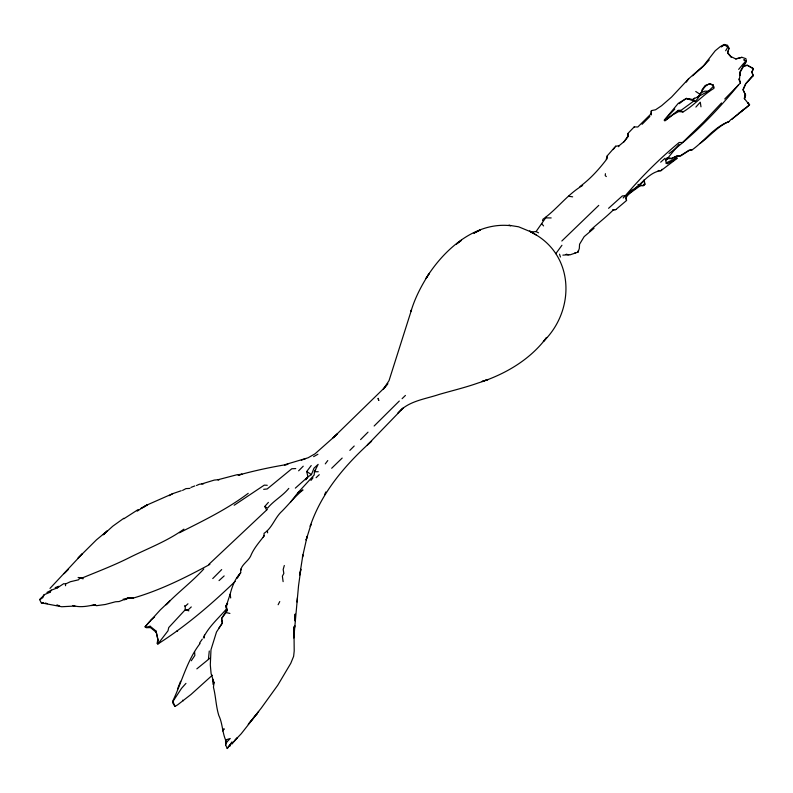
<?xml version="1.0" encoding="UTF-8"?>
<svg xmlns="http://www.w3.org/2000/svg" width="793" height="793" viewBox="0 0 793 793"><rect width="100%" height="100%" fill="white"/><g stroke="black" fill="none" stroke-linecap="round" stroke-linejoin="round"><path stroke-width="1.19" d="M227.234 748.523L232.012 742.109L227.234 748.523L225.628 744.924L226.649 742.189C222.139 733.763 222.922 724.009 218.799 715.455C215.924 706.186 215.835 696.393 213.436 687.194L214.041 682.892L211.116 673.683L210.304 664.861L210.988 649.685L216.499 632.011L222.327 623.1L221.584 618.54L226.729 610.134L226.57 606.605L225.727 605.832L227.611 603.314L225.985 606.823L226.729 610.134L226.025 612.553L221.584 618.54L222.327 623.1L218.828 628.234M230.694 597.962L230.129 594.225C232.141 586.324 235.035 578.761 240.695 572.724C239.664 565.558 247.832 561.94 250.638 556.091C253.591 548.617 259.103 542.392 264.019 536.078L264.039 533.362C272.445 527.791 274.784 517.571 282.11 511.079C289.078 504.031 295.244 496.121 302.995 489.945L297.97 492.651L290.436 502.276M753.35 69.07L751.883 71.806L753.053 75.216L745.797 83.582L742.962 89.579L745.301 94.694L744.439 98.798L745.648 95.071L743.14 89.936L745.628 84.018L753.142 75.85L751.893 72.153L753.35 68.624L747.274 65.264L743.368 65.76L743.884 66.503M65.522 585.73L65.581 583.965L70.319 581.745L78.527 579.812L80.123 577.77L82.74 577.76C97.985 571.456 113.508 565.548 128.347 558.133C147.092 548.647 166.996 541.46 183.897 529.149M401.288 409.812L403.072 408.117L367.357 445.022L371.659 441.057C345.302 464.817 321.69 492.195 310.172 526.294L311.044 524.272L306.108 540.102L307.159 536.266L302.44 557.281L302.906 554.931L299.764 574.984L300.834 569.245L298.535 585.769L293.797 637.968M731.404 57.483L727.528 52.992L728.985 48.214L727.478 45.221L724.178 44.477L720.103 46.767L715.246 50.742L703.639 65.621L688.641 78.775L671.582 97.053L661.62 105.697L655.583 109.771L651.529 110.604L651.241 113.677L637.78 127.009L634.231 126.87L627.669 133.72L627.511 137.11L623.506 142.304M293.836 637.086L293.945 626.777L294.203 650.994L293.628 656.336L290.783 663.315L277.778 685.192L261.095 708.318L248.933 723.543M627.669 133.72L628.314 136.049L624.468 141.253L619.105 145.734L615.646 146.229L607.289 155.785L607.081 158.699C599.24 169.038 590.438 178.841 579.941 186.563M627.759 133.898L627.511 137.11L628.314 136.049M295.333 488.131L307.664 477.118L305.701 479.805L307.922 476.871L311.441 474.611L313.988 468.177L318.152 464.361L314.424 471.716L314.157 475.037L297.97 492.651M204.435 635.074L204.158 638.048L203.424 637.701C208.757 626.569 218.63 618.134 226.57 608.865M605.416 173.697L605.228 175.6L606.328 176.571M196.842 668.866L208.41 659.429L209.273 651.003M296.988 601.986L297.434 597.674M200.054 643.51C186.781 660.728 181.944 682.039 172.676 701.28L172.696 702.876L174.966 706.434L177.622 704.848L190.984 694.49L212.336 675.22M634.152 127.485L634.231 126.87M235.154 581.398C211.285 604.484 185.731 626.242 157.886 643.995L157.202 643.242L157.817 639.396L156.003 631.04L150.115 626.232L145.962 627.332L145.04 626.728L160.355 609.847L169.801 600.916L166.005 604.811C178.058 592.302 192.035 581.814 203.801 568.977M722.026 46.321L724.178 44.477L728.985 48.214L727.687 52.665L730.958 56.581L735.775 58.95L741.881 57.324L745.945 58.662L746.342 61.586L740.117 72.332L739.463 79.459L740.464 82.968L724.752 98.996M284.31 565.488L283.18 569.503L283.844 573.438L282.377 576.164L283.121 581.636M606.278 159.314L607.289 155.785M157.668 642.657L158.253 640.754L156.003 631.04M230.129 594.225L225.985 606.823L226.57 606.605M542.541 220.553L542.997 219.195C557.122 209.144 567.54 194.255 582.637 185.473M562.852 255.138L568.75 254.692L566.014 254.365L569.899 254.89L578.047 252.115L579.306 248.437L579.574 244.214L584.163 236.631L594.036 228.265M180.596 681.286L177.463 689.186M745.301 94.694L744.26 98.441L749.484 104.993L747.888 102.723L749.484 104.993L731.414 119.525L746.332 107.442L738.65 113.429M615.408 146.834L615.646 146.229M230.555 744.221L229.93 746.243L228.374 746.56M314.524 472.251L315.644 469.585M688.641 78.775L686.322 82.095M65.581 583.965L63.727 583.668L57.225 587.93L51.317 590.161L49.989 592.292L44.17 594.7L42.852 597.644L39.65 599.587L41.325 603.017L43.318 602.819M324.634 494.584L325.854 491.947M397.739 413.193C408.147 400.941 424.79 399.276 439.124 394.438C452.089 390.671 465.263 387.559 478.001 383.039C504.477 374.643 529.873 360.062 546.664 337.451L543.354 341.505C576.035 309.676 574.449 253.225 530.824 232.042L536.058 231.556L546.288 216.985M278.135 604.732L279.76 601.56M263.187 537.367L264.218 535.434M725.654 50.752L727.706 47.332M174.966 706.434L172.933 701.478L181.518 688.364L185.949 683.388M618.481 146.705L619.105 145.734M627.293 195.068L640.268 185.75L643.232 185.661L644.927 184.135L644.184 180.031C639.396 187.158 630.594 190.092 626.103 197.626L626.559 200.5L615.824 209.57L613.584 209.659C606.209 217.064 597.426 223.745 589.576 230.951M240.695 572.724L237.107 578.127L239.228 575.004M222.694 730.968L224.151 728.797L222.704 730.512M191.262 660.787L194.84 655.494L194.592 651.787M555.794 253.701L561.94 245.285M199.489 643.182L202.304 639.099M741.881 57.324L735.775 58.95M701.785 90.214L705.116 85.525L709.953 83.82L713.254 85.02L713.928 88.38C702.707 95.101 694.133 105.34 682.942 111.991L678.778 111.496L672.9 114.787L664.891 120.744L664.296 120.169L678.203 103.427L683.051 100.374L686.361 98.391L695.104 101.415C701.181 96.508 701.498 86.655 709.507 83.82L709.953 83.82M258.627 711.519L256.664 714.196M693.151 99.819L694.43 98.084M325.289 463.865L327.777 460.564M307.922 476.871L306.713 471.508L311.213 465.56M709.249 59.961L703.143 66.473L692.586 75.801M157.886 643.995L167.987 630.812L168.75 627.541L185.235 609.758L185.225 606.348L187.951 603.79M40.156 599.528L44.17 594.7M310.955 480.419L313.017 477.802M150.085 621.038L145.129 626.906L146.308 627.709L150.551 627.59L156.271 632.378M697.751 97.291L701.062 92.741L704.888 91.155L708.446 91.185L713.462 86.328L711.955 84.702L709.507 83.82M662.115 169.276L660.965 170.664C649.001 172.19 642.211 184.055 632.418 190.062M738.65 69.388L743.011 64.124L745.816 61.299L746.342 61.586L743.794 59.733L745.816 61.299L740.008 71.806L740.166 75.335M231.933 744.062L237.186 737.886L233.945 741.405M613.098 149.59L614.634 147.756M738.412 85.02C717.734 110.227 695.065 133.997 669.014 153.535M49.989 588.406L82.343 553.811L77.734 558.431M678.996 144.326L665.575 160.85L667.25 163.834L672.979 160.87L676.816 157.827L665.733 163.11M248.229 724.376L257.13 713.551L241.221 733.753L234.619 740.672M674.803 109.087L664.296 120.169M266.597 509.929L264.753 506.479L268.401 502.375M721.511 102.961L703.708 121.904L682.515 142.522L679.125 142.512C659.607 158.699 641.616 176.522 625.34 195.722L622.356 195.921L608.578 208.311M695.887 107.075L700.298 102.198L700.982 106.817M78.378 557.796L96.439 539.855L107.224 530.943L103.328 534.769L112.784 526.185L123.827 518.265M649.854 116.502L642.082 124.303M331.682 468.247L342.179 458.067M226.649 742.189L230.248 738.491L225.549 739.978L225.628 744.924M64.867 572.774L68.515 569.106L63.916 573.726M55.213 587.613L58.662 586.314M72.897 605.515C79.647 607.686 87.091 606.358 93.961 604.89L96.587 605.683L105.429 604.464L115.461 601.778L119.109 601.54L128.724 597.734L133.472 598.011C160.295 590.21 185.384 577.691 209.887 564.378M298.624 470.814L303.233 466.195M201.888 483.879L214.288 480.082L219.255 479.596L217.837 479.775L236.78 474.799L242.093 474.234L238.178 475.185C254.494 470.675 271.226 467.067 287.829 464.361L284.489 464.817L308.1 457.779L315.019 453.814L333.556 437.379L383.852 388.362L387.856 383.624L383.227 389.343L389.026 380.65L411.537 309.776L411.012 311.272C415.026 297.752 421.698 285.113 429.32 273.307L426.049 278.393C443.604 249.874 475.076 221.564 510.712 225.708L508.819 225.242L518.582 226.788L531.796 232.24M208.658 564.557L267.32 509.393M212.742 578.563L221.693 569.582M349.852 450.374L354.203 446.013M360.587 439.6L368.011 432.155M374.147 426L399.295 401.04M643.143 185.473L644.927 184.135L643.232 185.661L637.968 184.422M728.598 121.894L730.898 119.584M39.65 599.587L41.761 597.476M288.791 488.399C282.576 496.021 273.714 500.651 267.538 508.184L264.753 506.479M402.11 398.671L405.421 395.439M598.765 205.377L561.831 241.003M631.674 190.171L626.648 195.028L625.935 198.438L626.559 200.5M316.1 477.683L319.272 474.68M188.04 609.995L188.823 610.818L185.235 609.758L188.04 609.995L191.272 606.932M623.149 198.002L625.34 195.722M219.046 580.595L224.161 575.916M746.491 107.451L749.653 104.557M333.556 437.379L337.54 433.741L332.683 438.162M660.668 162.188L665.01 158.273M693.389 101.345L681.217 110.217L678.084 110.396L664.891 120.744M665.307 159.611L667.121 158.005L671.612 158.541L676.548 156.112L680.681 155.924L689.117 150.511L692.339 149.718C704.759 140.817 714.334 126.86 728.856 121.636C717.625 126.345 709.695 136.465 699.922 143.543M133.472 598.011L127.851 598.428L124.63 599.677L125.324 599.072M150.848 620.086L154.605 616.904M57.225 587.93L58.91 586.513M208.41 659.429L210.125 658.031M123.867 518.761L138.141 509.572M679.254 103.675L683.06 100.711M721.352 46.956L724.257 44.765M248.239 493.305C227.006 509.354 203.028 520.823 179.476 532.767M673.039 160.592L676.399 157.609M676.816 157.827L676.825 158.62L660.965 170.664L658.15 170.535M137.209 511.148L145.714 505.577L172.805 493.623L181.25 490.728M234.173 505.25L264.267 485.138L267.261 485.286M665.515 160.047L667.468 158.729L671.612 158.541L667.121 158.005L667.468 158.729L665.654 159.859M708.446 91.185L692.735 99.472L686.451 98.57L683.913 100.176M671.265 158.62L676.528 156.221L680.255 155.815L689.107 150.174L692.339 149.718M142.651 507.758L147.359 504.913L140.916 508.323M169.147 495.675L172.805 493.623M313.641 456.639L317.904 454.26M182.568 490.401L185.968 488.607L189.953 488.399M613.584 209.659L612.692 210.095L615.824 209.57M124.63 599.677L126.176 598.943M196.495 485.514L199.39 484.236L203.623 483.77M190.915 487.427L194.84 485.921M745.014 66.087L747.274 65.264L753.35 68.624M301.34 460.168L305.592 458.691M125.581 598.824L128.724 597.734M51.317 590.161L46.965 592.44L49.989 592.292M91.314 605.574L95.725 605.019L93.961 604.89M574.707 253.026L575.212 252.967M263.673 489.331L267.172 488.974L291.824 468.732L295.739 468.584M43.486 602.799L41.831 602.958L61.715 606.744L74.889 606.04M314.424 471.716L318.261 471.736M545.842 217.887L551.175 217.936M572.655 196.842L568.502 196.238M123.202 599.141L125.066 599.33M78.11 577.443L83.106 578.821L82.74 577.76M690.515 99.452L686.361 98.391M226.025 612.553L229.92 613.415M711.955 84.702L713.254 85.02M45.31 603.037L47.312 603.661M56.947 604.871L59.584 606.011M536.058 231.556L538.566 232.835M534.333 233.667L529.615 231.021L536.068 234.887M695.739 91.473L699.426 93.891M306.713 471.508L311.441 474.611M682.942 111.991L682.079 111.327L678.778 111.496L678.084 110.396M184.472 605.753L185.225 606.348M177.067 630.861L177.573 631.248M157.202 643.242L157.708 643.638M182.628 700.179L183.381 700.764M692.735 99.472L695.104 101.415M541.649 223.626L543.572 225.926M240.705 569.205L241.221 569.949L240.953 569.404M713.462 86.328L713.908 87.24M738.689 78.983L740.464 82.968M214.041 682.892L212.554 679.343L213.119 684.448M676.578 157.976L676.825 158.62M150.115 626.232L150.551 627.59M559.521 254.176L560.433 257.021M640.08 185.037L640.268 185.75M225.727 605.832L225.985 606.823M577.909 251.084L578.047 252.115M753.053 75.216L753.142 75.85M226.986 608.895L227.244 611.026M267.39 530.725L267.608 532.837M651.241 113.677L651.36 114.896L651.013 111.109M644.184 180.031L644.511 184.373M295.125 614.228L295.065 620.76L295.125 614.228M378.727 400.445L378.152 398.403L378.727 400.445M294.272 629.107L294.114 630.713L294.718 625.608L294.272 629.107M461.467 240.259L456.609 243.887L461.467 240.259M479.854 230.208L473.847 233.162L480.33 230L479.854 230.208M487.973 379.51L481.926 381.532L487.973 379.51"/></g></svg>
